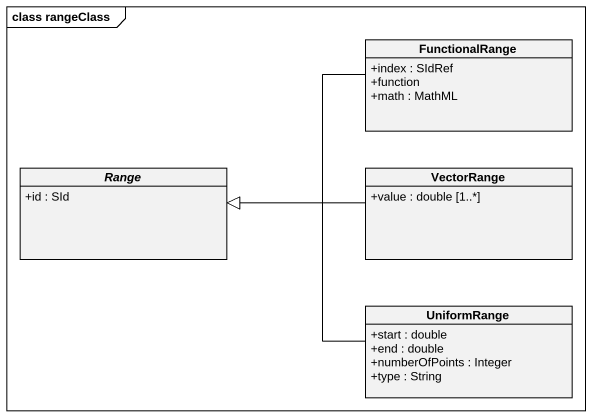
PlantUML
@startuml
mainframe class rangeClass
hide circle
hide empty members
skinparam classAttributeIconSize 0
class FunctionalRange {
  +index : SIdRef
  +function
  +math : MathML
}
abstract class Range {
  +id : SId
}
class VectorRange {
  +value : double [1..*]
}
class UniformRange {
  +start : double
  +end : double
  +numberOfPoints : Integer
  +type : String
}
FunctionalRange -left-|> Range
VectorRange -left-|> Range
UniformRange -left-|> Range
@enduml
